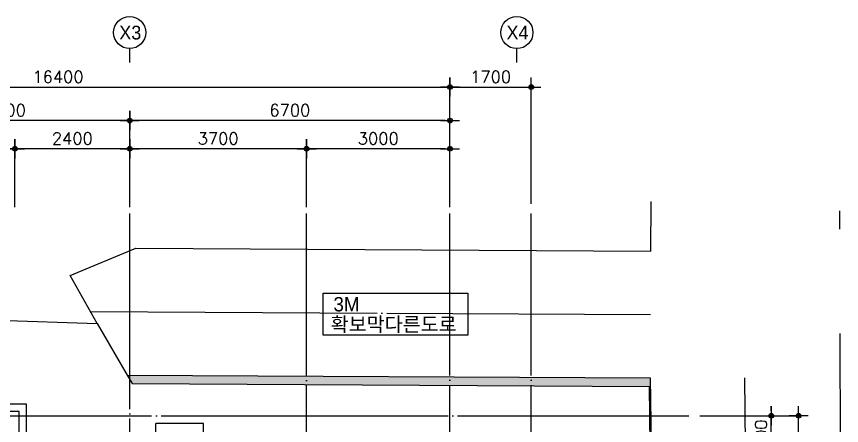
# Model space of a CAD drawing. Header units: millimetres. Extents: x 5537433 to 5830173, y -900794 to -778623.
# Drawn here: x 5635273 to 5652531, y -813758 to -805209 of the extents above; entities that cross this region are included whole.
import ezdxf
from ezdxf.enums import TextEntityAlignment as Align

# ---------------------------------------------------------------- set-up
doc = ezdxf.new("R2010")
doc.units = ezdxf.units.MM
doc.header["$LTSCALE"] = 100
doc.linetypes.add('CEN', pattern=[62, 60, -1, 0, -1])
doc.layers.get('0').update_dxf_attribs({"linetype": 'CONTINUOUS'})
doc.layers.get('DEFPOINTS').update_dxf_attribs({"linetype": 'CONTINUOUS'})
for name, color, linetype in [('60', 60, 'CONTINUOUS'), ('9', 9, 'CONTINUOUS'), ('CEN', 1, 'CEN'), ('COL', 2, 'CONTINUOUS'), ('DIM', 7, 'CONTINUOUS'), ('ETC', 6, 'CONTINUOUS'), ('FIN', 9, 'CONTINUOUS'), ('HAT', 8, 'CONTINUOUS')]:
    doc.layers.add(name, color=color, linetype=linetype)
doc.styles.add('2', font='')
doc.styles.add('GHS', font='ROMANS.shx', dxfattribs={"bigfont": 'GHS.shx'})
doc.styles.get('2').set_extended_font_data('HYtbrB')
doc.dimstyles.get("Standard").update_dxf_attribs({"dimtxt": 0.18, "dimasz": 0.18, "dimexe": 0.18, "dimexo": 0.0625, "dimgap": 0.09, "dimtad": 0, "dimtih": 1, "dimtoh": 1, "dimdec": 4, "dimzin": 0, "dimdsep": 46, "dimtxsty": 'STANDARD', "dimcen": 0.09, "dimadec": 0, "dimazin": 0, "dimtfac": 1, "dimtdec": 4, "dimtofl": 0, "dimtmove": 0, "dimatfit": 3, "dimfxl": 1, "dimtolj": 1, "dimtzin": 0, "dimarcsym": 0})

# ---------------------------------------------------------------- blocks, each defined once
blk = doc.blocks.new('Z_DOT')
at = {"layer": 'DIM', "color": 7}
for p, q in [((0, -2), (0, 2)), ((-2, 0), (2, 0))]:
    blk.add_line(p, q, dxfattribs=at)
for radius in [0.5, 0.25]:
    blk.add_circle((0, 0), radius, dxfattribs=at)
blk = doc.blocks.new('*D45')
at = {"layer": 'DEFPOINTS', "color": 0, "linetype": 'Continuous', "transparency": 16777216}
for p in [(5644341, -806684), (5627941, -809427), (5644341, -809427)]:
    blk.add_point(p, dxfattribs=at)
at = {"layer": 'DIM', "color": 0, "linetype": 'Continuous', "lineweight": -2, "transparency": 16777216}
for p, q in [((5627941, -809127), (5627941, -806684)), ((5628041, -806684), (5644241, -806684)), ((5644341, -809127), (5644341, -806684))]:
    blk.add_line(p, q, dxfattribs=at)
at = {"layer": 'DIM', "color": 0, "linetype": 'Continuous', "lineweight": -2, "transparency": 16777216, "xscale": 100, "yscale": 100, "zscale": 100, "rotation": 180}
blk.add_blockref('Z_DOT', (5627941, -806684), dxfattribs=at)
at = {"layer": 'DIM', "color": 0, "linetype": 'Continuous', "lineweight": -2, "transparency": 16777216, "xscale": 100, "yscale": 100, "zscale": 100}
blk.add_blockref('Z_DOT', (5644341, -806684), dxfattribs=at)
at = {"layer": 'DIM', "color": 60, "linetype": 'Continuous', "transparency": 16777216, "insert": (5636141, -806469), "char_height": 250, "attachment_point": 5, "style": 'GHS'}
blk.add_mtext('\\A1;16400', dxfattribs=at)
blk = doc.blocks.new('*D46')
at = {"layer": 'DEFPOINTS', "color": 0, "linetype": 'Continuous', "transparency": 16777216}
for p in [(5632441, -807384), (5632441, -809493), (5637641, -809493)]:
    blk.add_point(p, dxfattribs=at)
at = {"layer": 'DIM', "color": 0, "linetype": 'Continuous', "lineweight": -2, "transparency": 16777216}
for p, q in [((5632441, -809193), (5632441, -807384)), ((5637541, -807384), (5632541, -807384)), ((5637641, -809193), (5637641, -807384))]:
    blk.add_line(p, q, dxfattribs=at)
at = {"layer": 'DIM', "color": 0, "linetype": 'Continuous', "lineweight": -2, "transparency": 16777216, "xscale": 100, "yscale": 100, "zscale": 100, "rotation": 180}
blk.add_blockref('Z_DOT', (5632441, -807384), dxfattribs=at)
at = {"layer": 'DIM', "color": 0, "linetype": 'Continuous', "lineweight": -2, "transparency": 16777216, "xscale": 100, "yscale": 100, "zscale": 100}
blk.add_blockref('Z_DOT', (5637641, -807384), dxfattribs=at)
at = {"layer": 'DIM', "color": 60, "linetype": 'Continuous', "transparency": 16777216, "insert": (5635041, -807169), "char_height": 250, "attachment_point": 5, "style": 'GHS'}
blk.add_mtext('\\A1;5200', dxfattribs=at)
blk = doc.blocks.new('*D49')
at = {"layer": 'DEFPOINTS', "color": 0, "linetype": 'Continuous', "transparency": 16777216}
for p in [(5632441, -807974), (5632441, -809493), (5635241, -809493)]:
    blk.add_point(p, dxfattribs=at)
at = {"layer": 'DIM', "color": 0, "linetype": 'Continuous', "lineweight": -2, "transparency": 16777216}
for p, q in [((5632441, -809193), (5632441, -807974)), ((5635141, -807974), (5632541, -807974)), ((5635241, -809193), (5635241, -807974))]:
    blk.add_line(p, q, dxfattribs=at)
at = {"layer": 'DIM', "color": 0, "linetype": 'Continuous', "lineweight": -2, "transparency": 16777216, "xscale": 100, "yscale": 100, "zscale": 100, "rotation": 180}
blk.add_blockref('Z_DOT', (5632441, -807974), dxfattribs=at)
at = {"layer": 'DIM', "color": 0, "linetype": 'Continuous', "lineweight": -2, "transparency": 16777216, "xscale": 100, "yscale": 100, "zscale": 100}
blk.add_blockref('Z_DOT', (5635241, -807974), dxfattribs=at)
at = {"layer": 'DIM', "color": 60, "linetype": 'Continuous', "transparency": 16777216, "insert": (5633841, -807759), "char_height": 250, "attachment_point": 5, "style": 'GHS'}
blk.add_mtext('\\A1;2800', dxfattribs=at)
blk = doc.blocks.new('*D50')
at = {"layer": 'DEFPOINTS', "color": 0, "linetype": 'Continuous', "transparency": 16777216}
for p in [(5635241, -807974), (5635241, -809493), (5637641, -809493)]:
    blk.add_point(p, dxfattribs=at)
at = {"layer": 'DIM', "color": 0, "linetype": 'Continuous', "lineweight": -2, "transparency": 16777216}
for p, q in [((5635241, -809193), (5635241, -807974)), ((5637541, -807974), (5635341, -807974)), ((5637641, -809193), (5637641, -807974))]:
    blk.add_line(p, q, dxfattribs=at)
at = {"layer": 'DIM', "color": 0, "linetype": 'Continuous', "lineweight": -2, "transparency": 16777216, "xscale": 100, "yscale": 100, "zscale": 100, "rotation": 180}
blk.add_blockref('Z_DOT', (5635241, -807974), dxfattribs=at)
at = {"layer": 'DIM', "color": 0, "linetype": 'Continuous', "lineweight": -2, "transparency": 16777216, "xscale": 100, "yscale": 100, "zscale": 100}
blk.add_blockref('Z_DOT', (5637641, -807974), dxfattribs=at)
at = {"layer": 'DIM', "color": 60, "linetype": 'Continuous', "transparency": 16777216, "insert": (5636441, -807759), "char_height": 250, "attachment_point": 5, "style": 'GHS'}
blk.add_mtext('\\A1;2400', dxfattribs=at)
blk = doc.blocks.new('*D51')
at = {"layer": 'DEFPOINTS', "color": 0, "linetype": 'Continuous', "transparency": 16777216}
for p in [(5637641, -807974), (5637641, -809493), (5641341, -809493)]:
    blk.add_point(p, dxfattribs=at)
at = {"layer": 'DIM', "color": 0, "linetype": 'Continuous', "lineweight": -2, "transparency": 16777216}
for p, q in [((5637641, -809193), (5637641, -807974)), ((5641241, -807974), (5637741, -807974)), ((5641341, -809193), (5641341, -807974))]:
    blk.add_line(p, q, dxfattribs=at)
at = {"layer": 'DIM', "color": 0, "linetype": 'Continuous', "lineweight": -2, "transparency": 16777216, "xscale": 100, "yscale": 100, "zscale": 100, "rotation": 180}
blk.add_blockref('Z_DOT', (5637641, -807974), dxfattribs=at)
at = {"layer": 'DIM', "color": 0, "linetype": 'Continuous', "lineweight": -2, "transparency": 16777216, "xscale": 100, "yscale": 100, "zscale": 100}
blk.add_blockref('Z_DOT', (5641341, -807974), dxfattribs=at)
at = {"layer": 'DIM', "color": 60, "linetype": 'Continuous', "transparency": 16777216, "insert": (5639491, -807759), "char_height": 250, "attachment_point": 5, "style": 'GHS'}
blk.add_mtext('\\A1;3700', dxfattribs=at)
blk = doc.blocks.new('*D52')
at = {"layer": 'DEFPOINTS', "color": 0, "linetype": 'Continuous', "transparency": 16777216}
for p in [(5641341, -807974), (5641341, -809493), (5644341, -809493)]:
    blk.add_point(p, dxfattribs=at)
at = {"layer": 'DIM', "color": 0, "linetype": 'Continuous', "lineweight": -2, "transparency": 16777216}
for p, q in [((5641341, -809193), (5641341, -807974)), ((5644241, -807974), (5641441, -807974)), ((5644341, -809193), (5644341, -807974))]:
    blk.add_line(p, q, dxfattribs=at)
at = {"layer": 'DIM', "color": 0, "linetype": 'Continuous', "lineweight": -2, "transparency": 16777216, "xscale": 100, "yscale": 100, "zscale": 100, "rotation": 180}
blk.add_blockref('Z_DOT', (5641341, -807974), dxfattribs=at)
at = {"layer": 'DIM', "color": 0, "linetype": 'Continuous', "lineweight": -2, "transparency": 16777216, "xscale": 100, "yscale": 100, "zscale": 100}
blk.add_blockref('Z_DOT', (5644341, -807974), dxfattribs=at)
at = {"layer": 'DIM', "color": 60, "linetype": 'Continuous', "transparency": 16777216, "insert": (5642841, -807759), "char_height": 250, "attachment_point": 5, "style": 'GHS'}
blk.add_mtext('\\A1;3000', dxfattribs=at)
blk = doc.blocks.new('*D61')
at = {"layer": 'DEFPOINTS', "color": 0, "linetype": 'Continuous', "transparency": 16777216}
for p in [(5649270, -813554), (5651634, -813554), (5649270, -823154)]:
    blk.add_point(p, dxfattribs=at)
at = {"layer": 'DIM', "color": 0, "linetype": 'Continuous', "lineweight": -2, "transparency": 16777216}
for p, q in [((5649570, -813554), (5651634, -813554)), ((5651634, -823054), (5651634, -813654)), ((5649570, -823154), (5651634, -823154))]:
    blk.add_line(p, q, dxfattribs=at)
at = {"layer": 'DIM', "color": 0, "linetype": 'Continuous', "lineweight": -2, "transparency": 16777216, "xscale": 100, "yscale": 100, "zscale": 100}
for p, rotation in [((5651634, -813554), 90), ((5651634, -823154), 270)]:
    blk.add_blockref('Z_DOT', p, dxfattribs=dict(at, rotation=rotation))
at = {"layer": 'DIM', "color": 60, "linetype": 'Continuous', "transparency": 16777216, "insert": (5651419, -818354), "char_height": 250, "attachment_point": 5, "rotation": 90, "style": 'GHS'}
blk.add_mtext('\\A1;9600', dxfattribs=at)
blk = doc.blocks.new('*D62')
at = {"layer": 'DEFPOINTS', "color": 0, "linetype": 'Continuous', "transparency": 16777216}
for p in [(5649312, -813554), (5651062, -813554), (5649312, -814354)]:
    blk.add_point(p, dxfattribs=at)
at = {"layer": 'DIM', "color": 0, "linetype": 'Continuous', "lineweight": -2, "transparency": 16777216}
for p, q in [((5651062, -813454), (5651062, -813354)), ((5649612, -813554), (5651062, -813554)), ((5651062, -814354), (5651062, -813554)), ((5649612, -814354), (5651062, -814354)), ((5651062, -814454), (5651062, -814554))]:
    blk.add_line(p, q, dxfattribs=at)
at = {"layer": 'DIM', "color": 0, "linetype": 'Continuous', "lineweight": -2, "transparency": 16777216, "xscale": 100, "yscale": 100, "zscale": 100}
for p, rotation in [((5651062, -813554), 270), ((5651062, -814354), 90)]:
    blk.add_blockref('Z_DOT', p, dxfattribs=dict(at, rotation=rotation))
at = {"layer": 'DIM', "color": 60, "linetype": 'Continuous', "transparency": 16777216, "insert": (5650847, -813954), "char_height": 250, "attachment_point": 5, "rotation": 90, "style": 'GHS'}
blk.add_mtext('\\A1;800', dxfattribs=at)
blk = doc.blocks.new('*D68')
at = {"layer": 'DEFPOINTS', "color": 0, "linetype": 'Continuous', "transparency": 16777216}
for p in [(5637641, -807384), (5637641, -809493), (5644341, -809493)]:
    blk.add_point(p, dxfattribs=at)
at = {"layer": 'DIM', "color": 0, "linetype": 'Continuous', "lineweight": -2, "transparency": 16777216}
for p, q in [((5637641, -809193), (5637641, -807384)), ((5644241, -807384), (5637741, -807384)), ((5644341, -809193), (5644341, -807384))]:
    blk.add_line(p, q, dxfattribs=at)
at = {"layer": 'DIM', "color": 0, "linetype": 'Continuous', "lineweight": -2, "transparency": 16777216, "xscale": 100, "yscale": 100, "zscale": 100, "rotation": 180}
blk.add_blockref('Z_DOT', (5637641, -807384), dxfattribs=at)
at = {"layer": 'DIM', "color": 0, "linetype": 'Continuous', "lineweight": -2, "transparency": 16777216, "xscale": 100, "yscale": 100, "zscale": 100}
blk.add_blockref('Z_DOT', (5644341, -807384), dxfattribs=at)
at = {"layer": 'DIM', "color": 60, "linetype": 'Continuous', "transparency": 16777216, "insert": (5640991, -807169), "char_height": 250, "attachment_point": 5, "style": 'GHS'}
blk.add_mtext('\\A1;6700', dxfattribs=at)
blk = doc.blocks.new('*D77')
at = {"layer": 'DEFPOINTS', "color": 0, "linetype": 'Continuous', "transparency": 16777216}
for p in [(5646041, -806684), (5644341, -809427), (5646041, -809427)]:
    blk.add_point(p, dxfattribs=at)
at = {"layer": 'DIM', "color": 0, "linetype": 'Continuous', "lineweight": -2, "transparency": 16777216}
for p, q in [((5644341, -809127), (5644341, -806684)), ((5644441, -806684), (5645941, -806684)), ((5646041, -809127), (5646041, -806684))]:
    blk.add_line(p, q, dxfattribs=at)
at = {"layer": 'DIM', "color": 0, "linetype": 'Continuous', "lineweight": -2, "transparency": 16777216, "xscale": 100, "yscale": 100, "zscale": 100, "rotation": 180}
blk.add_blockref('Z_DOT', (5644341, -806684), dxfattribs=at)
at = {"layer": 'DIM', "color": 0, "linetype": 'Continuous', "lineweight": -2, "transparency": 16777216, "xscale": 100, "yscale": 100, "zscale": 100}
blk.add_blockref('Z_DOT', (5646041, -806684), dxfattribs=at)
at = {"layer": 'DIM', "color": 60, "linetype": 'Continuous', "transparency": 16777216, "insert": (5645191, -806469), "char_height": 250, "attachment_point": 5, "style": 'GHS'}
blk.add_mtext('\\A1;1700', dxfattribs=at)

msp = doc.modelspace()

# ---------------------------------------------------------------- hatches: boundary and pattern name
at = {"layer": 'HAT'}
h = msp.add_hatch(dxfattribs=at)
h.set_pattern_fill('DOTS,N', color=256, scale=50, angle=-95.2671, style=0)
h.set_pattern_definition([(264.7328958, (6724607.77, 4816268.985), (75.3965761, -46.8064589), [0, -79.375])])
h.paths.add_polyline_path([(5648526.6, -812764.6), (5648714.8, -824454.1), (5648622, -824454.1), (5648513.7, -812939.6), (5637692.8, -812878.6), (5637590.1, -812703)])

# ---------------------------------------------------------------- linework, layer by layer
for p, q in [((5648541.5, -810114.7), (5648548.8, -809072.6)), ((5652488.2, -809273.2), (5652489.2, -809653.9)), ((5636398, -810624.2), (5637771.9, -810054)), ((5637771.9, -810054), (5648541.5, -810114.7)), ((5636958.8, -811624.3), (5636398, -810624.2)), ((5626587.9, -811288.2), (5636958.8, -811624.3)), ((5636958.8, -811624.3), (5637590.1, -812703)), ((5652495.1, -811834.2), (5652530.8, -825055.9)), ((5637590.1, -812703), (5648526.6, -812764.6)), ((5648526.6, -812764.6), (5648725.3, -825105.4))]:
    msp.add_line(p, q)
at = {"layer": '9'}
msp.add_line((5637590.1, -812703), (5637692.8, -812878.6), dxfattribs=at)
at = {"layer": '9', "linetype": 'Continuous'}
for p in [(5637692.8, -812878.6), (5648622, -824454.1)]:
    msp.add_line(p, (5648513.7, -812939.6), dxfattribs=at)
at = {"layer": 'CEN'}
for p, q in [((5637640.7, -819614.3), (5637640.7, -809327.4)), ((5641340.7, -825119.2), (5641340.7, -809327.4)), ((5644340.7, -825114.1), (5644340.7, -809327.4)), ((5646040.7, -825114.1), (5646040.7, -809327.4)), ((5636818.3, -811373.7), (5648534, -811439.7)), ((5650622, -824448.9), (5650512.1, -812759.3)), ((5625899.8, -813554.1), (5649337.9, -813554.1))]:
    msp.add_line(p, q, dxfattribs=at)
at = {"layer": 'COL'}
for p, q in [((5635330.7, -813464.1), (5634590.7, -813464.1)), ((5635330.7, -814264.1), (5635330.7, -813464.1))]:
    msp.add_line(p, q, dxfattribs=at)
at = {"layer": 'DIM', "linetype": 'Continuous'}
for p, q in [((5637640.7, -806169.1), (5637640.7, -805881.1)), ((5645740.7, -806169.1), (5645740.7, -805881.1))]:
    msp.add_line(p, q, dxfattribs=at)
for centre in [(5637640.7, -805545.1), (5645740.7, -805545.1)]:
    msp.add_circle(centre, 336, dxfattribs=at)
at = {"layer": 'ETC', "color": 8}
for p, q in [((5641687.9, -811872.8), (5641687.9, -810995.3)), ((5641687.9, -810995.3), (5644713.6, -810995.3)), ((5644713.6, -810995.3), (5644713.6, -811872.8)), ((5644713.6, -811872.8), (5641687.9, -811872.8))]:
    msp.add_line(p, q, dxfattribs=at)
at = {"layer": 'ETC'}
for p, q in [((5639185.7, -813714.1), (5638185.7, -813714.1)), ((5638185.7, -814064.1), (5638185.7, -813714.1)), ((5639185.7, -814064.1), (5639185.7, -813714.1))]:
    msp.add_line(p, q, dxfattribs=at)
at = {"layer": 'FIN'}
for p, q in [((5635480.7, -813314.1), (5634565.7, -813314.1)), ((5635480.7, -814114.1), (5635480.7, -813314.1))]:
    msp.add_line(p, q, dxfattribs=at)

# ---------------------------------------------------------------- texts
at = {"layer": '60', "linetype": 'Continuous', "style": '2'}
for s, p in [('X3', (5637653.3, -805545.5)), ('X4', (5645753.3, -805545.5))]:
    msp.add_text(s, height=288, dxfattribs=at).set_placement(p, align=Align.MIDDLE_CENTER)
at = {"layer": '60', "color": 8, "linetype": 'Continuous', "style": '2'}
for s, p in [('3M ', (5641903.9, -811373.3)), ('확보막다른도로', (5641846.7, -811793.3))]:
    msp.add_text(s, height=300, dxfattribs=at).set_placement(p)

# ---------------------------------------------------------------- dimensions: what is measured, and where the dimension line sits
at = {"layer": 'DIM', "linetype": 'Continuous'}
for base, p1, p2, picture, middle in [((5644340.7, -806684), (5627940.7, -809427), (5644340.7, -809427), '*D45', (5636140.7, -806469)), ((5646040.7, -806684), (5644340.7, -809427), (5646040.7, -809427), '*D77', (5645190.7, -806469)), ((5632440.7, -807384), (5637640.7, -809492.8), (5632440.7, -809492.8), '*D46', (5635040.7, -807169)), ((5637640.7, -807384), (5644340.7, -809492.8), (5637640.7, -809492.8), '*D68', (5640990.7, -807169)), ((5632440.7, -807974), (5635240.7, -809492.8), (5632440.7, -809492.8), '*D49', (5633840.7, -807759)), ((5635240.7, -807974), (5637640.7, -809492.8), (5635240.7, -809492.8), '*D50', (5636440.7, -807759)), ((5637640.7, -807974), (5641340.7, -809492.8), (5637640.7, -809492.8), '*D51', (5639490.7, -807759)), ((5641340.7, -807974), (5644340.7, -809492.8), (5641340.7, -809492.8), '*D52', (5642840.7, -807759))]:
    dim = msp.add_linear_dim(base=base, p1=p1, p2=p2, dimstyle='STANDARD', override={"dimscale": 100, "dimtxt": 2.5, "dimasz": 1, "dimexe": 0, "dimexo": 3, "dimgap": 0.9, "dimtad": 1, "dimtih": 0, "dimtoh": 0, "dimdec": 0, "dimzin": 8, "dimtxsty": 'GHS', "dimblk1": 'Z_DOT', "dimblk2": 'Z_DOT', "dimsah": 1, "dimcen": 2.5, "dimclrt": 60, "dimtix": 1, "dimtofl": 1, "dimtmove": 2}, dxfattribs=at)
    dim.commit()
    dim.dimension.update_dxf_attribs({"geometry": picture, "text_midpoint": middle})
for base, p1, p2, picture, middle in [((5651634.1, -813554.1), (5649269.5, -823154.1), (5649269.5, -813554.1), '*D61', (5651419.1, -818354.1)), ((5651062.1, -813554.1), (5649312.1, -814354.1), (5649312.1, -813554.1), '*D62', (5650847.1, -813954.1))]:
    dim = msp.add_linear_dim(base=base, p1=p1, p2=p2, angle=90, dimstyle='STANDARD', override={"dimscale": 100, "dimtxt": 2.5, "dimasz": 1, "dimexe": 0, "dimexo": 3, "dimgap": 0.9, "dimtad": 1, "dimtih": 0, "dimtoh": 0, "dimdec": 0, "dimzin": 8, "dimtxsty": 'GHS', "dimblk1": 'Z_DOT', "dimblk2": 'Z_DOT', "dimsah": 1, "dimcen": 2.5, "dimclrt": 60, "dimtix": 1, "dimtofl": 1, "dimtmove": 2}, dxfattribs=at)
    dim.commit()
    dim.dimension.update_dxf_attribs({"geometry": picture, "text_midpoint": middle})

doc.saveas('drawing.dxf')
